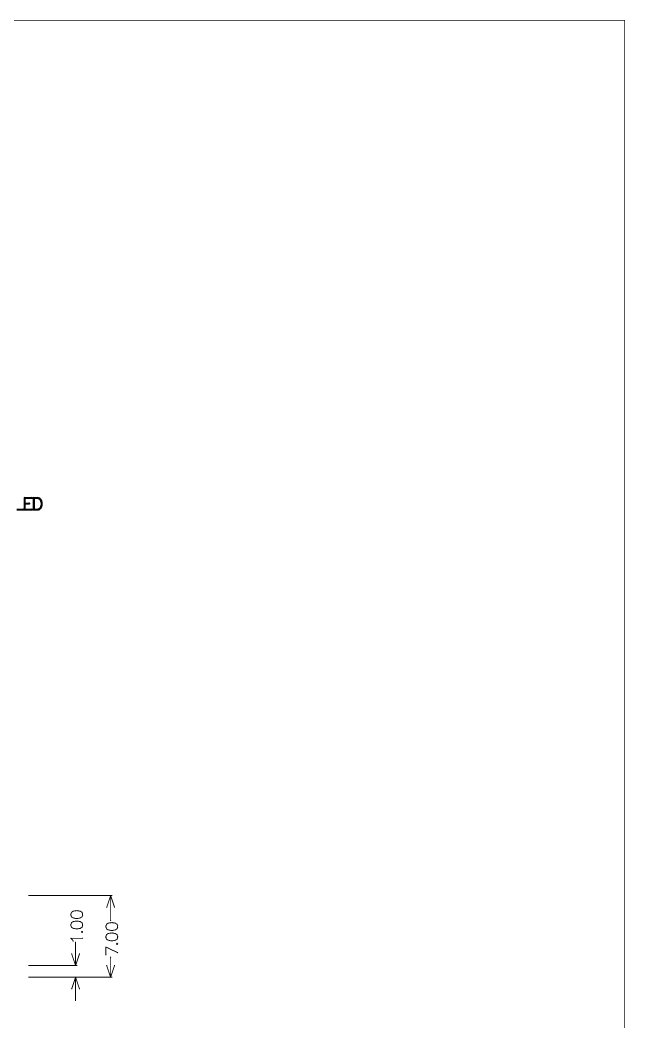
# Model space of a CAD drawing. Extents: x 0 to 200, y 0 to 200.
# Drawn here: x 148.2 to 200.1, y 114.2 to 200.1 of the extents above; entities that cross this region are included whole.
import ezdxf

# ---------------------------------------------------------------- set-up
doc = ezdxf.new("R2010")
doc.units = 0
doc.layers.get('0').update_dxf_attribs({"linetype": 'CONTINUOUS'})
doc.layers.add('gm2', color=1, linetype='CONTINUOUS')

# ---------------------------------------------------------------- blocks, each defined once
blk = doc.blocks.new('D10')
at = {"const_width": 0.05}
blk.add_lwpolyline([(-0.025, 0, 1), (0.025, 0, 1)], format="xyb", close=True, dxfattribs=at)
blk = doc.blocks.new('D15')
at = {"const_width": 0.1}
blk.add_lwpolyline([(-0.05, 0, 1), (0.05, 0, 1)], format="xyb", close=True, dxfattribs=at)

msp = doc.modelspace()

# ---------------------------------------------------------------- linework, layer by layer
at = {"layer": 'gm2', "color": 1}
for points, const_width in [([(200.0004, 200.0004), (0, 200.0004)], 0.0762), ([(200.0004, 0), (200.0004, 200.0004)], 0.0762), ([(149.258589, 159.081338), (148.639667, 159.081338)], 0.1778), ([(148.639667, 159.081338), (148.639667, 158.081556)], 0.1778), ([(149.425229, 158.081556), (149.425229, 159.081338)], 0.1778), ([(149.425229, 159.081338), (149.75848, 159.081338)], 0.1778), ([(149.75848, 159.081338), (149.90132, 159.033738)], 0.1778), ([(149.90132, 159.033738), (149.99653, 158.938518)], 0.1778), ([(149.99653, 158.938518), (150.04414, 158.843308)], 0.1778), ([(150.04414, 158.843308), (150.09175, 158.700477)], 0.1778), ([(148.530177, 158.081556), (147.958866, 158.081556)], 0.1778), ([(148.639667, 158.605247), (149.020548, 158.605247)], 0.1778), ([(148.639667, 158.081556), (149.258589, 158.081556)], 0.1778), ([(149.75848, 158.081556), (149.425229, 158.081556)], 0.1778), ([(149.90132, 158.129166), (149.75848, 158.081556)], 0.1778), ([(149.99653, 158.224396), (149.90132, 158.129166)], 0.1778), ([(150.04414, 158.319607), (149.99653, 158.224396)], 0.1778), ([(150.09175, 158.462427), (150.04414, 158.319607)], 0.1778), ([(150.09175, 158.700477), (150.09175, 158.462427)], 0.1778), ([(156.100322, 125.00025), (149.000298, 125.00025)], 0.0762), ([(156.000312, 125.00025), (155.666981, 124.000248)], 0.0762), ([(156.333643, 124.000248), (156.000312, 125.00025)], 0.0762), ([(156.000312, 122.880906), (156.000312, 125.00025)], 0.0762), ([(152.790846, 123.656847), (152.648015, 123.561627)], 0.0762), ([(153.028886, 123.704457), (152.790846, 123.656847)], 0.0762), ([(153.171726, 123.704457), (153.028886, 123.704457)], 0.0762), ([(153.409757, 123.656847), (153.171726, 123.704457)], 0.0762), ([(153.552587, 123.561627), (153.409757, 123.656847)], 0.0762), ([(152.648015, 123.561627), (152.600405, 123.418797)], 0.0762), ([(152.600405, 123.418797), (152.600405, 123.323577)], 0.0762), ([(152.600405, 123.323577), (152.648015, 123.180756)], 0.0762), ([(152.648015, 123.180756), (152.790846, 123.085536)], 0.0762), ([(152.790846, 123.085536), (153.028886, 123.037926)], 0.0762), ([(153.028886, 122.814166), (152.790846, 122.766556)], 0.0762), ([(153.028886, 123.037926), (153.171726, 123.037926)], 0.0762), ([(153.171726, 122.814166), (153.028886, 122.814166)], 0.0762), ([(153.171726, 123.037926), (153.409757, 123.085536)], 0.0762), ([(153.409757, 122.766556), (153.171726, 122.814166)], 0.0762), ([(153.409757, 123.085536), (153.552587, 123.180756)], 0.0762), ([(153.600187, 123.418797), (153.552587, 123.561627)], 0.0762), ([(153.552587, 123.180756), (153.600187, 123.323577)], 0.0762), ([(153.600187, 123.323577), (153.600187, 123.418797)], 0.0762), ([(152.648015, 122.671335), (152.600405, 122.528515)], 0.0762), ([(152.600405, 122.528515), (152.600405, 122.433295)], 0.0762), ([(152.600405, 122.433295), (152.648015, 122.290465)], 0.0762), ([(152.790846, 122.766556), (152.648015, 122.671335)], 0.0762), ([(152.648015, 122.290465), (152.790846, 122.195254)], 0.0762), ([(152.790846, 122.195254), (153.028886, 122.147644)], 0.0762), ([(153.028886, 122.147644), (153.171726, 122.147644)], 0.0762), ([(153.171726, 122.147644), (153.409757, 122.195254)], 0.0762), ([(153.552587, 122.671335), (153.409757, 122.766556)], 0.0762), ([(153.409757, 122.195254), (153.552587, 122.290465)], 0.0762), ([(153.552587, 121.928634), (153.504977, 121.881034)], 0.0762), ([(153.600187, 122.528515), (153.552587, 122.671335)], 0.0762), ([(153.552587, 122.290465), (153.600187, 122.433295)], 0.0762), ([(153.600187, 121.881034), (153.552587, 121.928634)], 0.0762), ([(153.600187, 122.433295), (153.600187, 122.528515)], 0.0762), ([(155.648031, 122.538075), (155.600421, 122.395245)], 0.0762), ([(155.600421, 122.395245), (155.600421, 122.300035)], 0.0762), ([(155.600421, 122.300035), (155.648031, 122.157204)], 0.0762), ([(155.790852, 122.633295), (155.648031, 122.538075)], 0.0762), ([(155.648031, 122.157204), (155.790852, 122.061984)], 0.0762), ([(156.028902, 122.680905), (155.790852, 122.633295)], 0.0762), ([(155.790852, 122.061984), (156.028902, 122.014374)], 0.0762), ([(156.171732, 122.680905), (156.028902, 122.680905)], 0.0762), ([(156.028902, 122.014374), (156.171732, 122.014374)], 0.0762), ([(156.409763, 122.633295), (156.171732, 122.680905)], 0.0762), ([(156.171732, 122.014374), (156.409763, 122.061984)], 0.0762), ([(156.552593, 122.538075), (156.409763, 122.633295)], 0.0762), ([(156.409763, 122.061984), (156.552593, 122.157204)], 0.0762), ([(156.600193, 122.395245), (156.552593, 122.538075)], 0.0762), ([(156.552593, 122.157204), (156.600193, 122.300035)], 0.0762), ([(156.600193, 122.300035), (156.600193, 122.395245)], 0.0762), ([(153.600187, 121.338293), (152.600405, 121.338293)], 0.0762), ([(152.600405, 121.338293), (152.743245, 121.195462)], 0.0762), ([(152.743245, 121.195462), (152.790846, 121.100242)], 0.0762), ([(153.504977, 121.881034), (153.552587, 121.833424)], 0.0762), ([(153.552587, 121.833424), (153.600187, 121.881034)], 0.0762), ([(155.648031, 121.647783), (155.600421, 121.504963)], 0.0762), ([(155.600421, 121.504963), (155.600421, 121.409743)], 0.0762), ([(155.600421, 121.409743), (155.648031, 121.266913)], 0.0762), ([(155.790852, 121.743003), (155.648031, 121.647783)], 0.0762), ([(155.648031, 121.266913), (155.790852, 121.171702)], 0.0762), ([(156.028902, 121.790614), (155.790852, 121.743003)], 0.0762), ([(155.790852, 121.171702), (156.028902, 121.124092)], 0.0762), ([(156.171732, 121.790614), (156.028902, 121.790614)], 0.0762), ([(156.028902, 121.124092), (156.171732, 121.124092)], 0.0762), ([(156.409763, 121.743003), (156.171732, 121.790614)], 0.0762), ([(156.171732, 121.124092), (156.409763, 121.171702)], 0.0762), ([(156.552593, 121.647783), (156.409763, 121.743003)], 0.0762), ([(156.409763, 121.171702), (156.552593, 121.266913)], 0.0762), ([(156.600193, 121.504963), (156.552593, 121.647783)], 0.0762), ([(156.552593, 121.266913), (156.600193, 121.409743)], 0.0762), ([(156.600193, 121.409743), (156.600193, 121.504963)], 0.0762), ([(153.000306, 121.000242), (153.000306, 119.000238)], 0.0762), ([(155.600421, 119.91958), (155.600421, 120.586111)], 0.0762), ([(155.600421, 120.586111), (156.600193, 120.11002)], 0.0762), ([(156.552593, 120.905092), (156.504993, 120.857482)], 0.0762), ([(156.504993, 120.857482), (156.552593, 120.809872)], 0.0762), ([(156.600193, 120.857482), (156.552593, 120.905092)], 0.0762), ([(156.552593, 120.809872), (156.600193, 120.857482)], 0.0762), ([(152.666975, 120.00024), (153.000306, 119.000238)], 0.0762), ([(153.000306, 119.000238), (153.333637, 120.00024)], 0.0762), ([(156.000312, 118.000236), (156.000312, 119.719579)], 0.0762), ([(153.100316, 119.000238), (149.000298, 119.000238)], 0.0762), ([(155.666981, 119.000238), (156.000312, 118.000236)], 0.0762), ([(156.333643, 119.000238), (156.000312, 118.000236)], 0.0762), ([(153.100316, 118.000236), (149.000298, 118.000236)], 0.0762), ([(149.000298, 118.000236), (156.100322, 118.000236)], 0.0762), ([(152.666975, 117.000234), (153.000306, 118.000236)], 0.0762), ([(153.000306, 116.000232), (153.000306, 118.000236)], 0.0762), ([(153.000306, 118.000236), (153.333637, 117.000234)], 0.0762)]:
    msp.add_lwpolyline(points, dxfattribs=dict(at, const_width=const_width))

# ---------------------------------------------------------------- block references
at = {"layer": 'gm2'}
for name, p in [('D10', (200.0004, 200.0004)), ('D15', (148.639667, 159.081338)), ('D15', (149.258589, 159.081338)), ('D15', (149.425229, 159.081338)), ('D15', (149.75848, 159.081338)), ('D15', (149.90132, 159.033738)), ('D15', (149.99653, 158.938518)), ('D15', (150.04414, 158.843308)), ('D15', (148.530177, 158.081556)), ('D15', (148.639667, 158.605247)), ('D15', (148.639667, 158.081556)), ('D15', (149.020548, 158.605247)), ('D15', (149.258589, 158.081556)), ('D15', (149.425229, 158.081556)), ('D15', (149.425229, 158.081556)), ('D15', (149.75848, 158.081556)), ('D15', (149.90132, 158.129166)), ('D15', (149.99653, 158.224396)), ('D15', (150.04414, 158.319607)), ('D15', (150.09175, 158.700477)), ('D15', (150.09175, 158.462427)), ('D10', (149.000298, 125.00025)), ('D10', (156.000312, 125.00025)), ('D10', (156.000312, 125.00025)), ('D10', (156.100322, 125.00025)), ('D10', (152.790846, 123.656847)), ('D10', (153.028886, 123.704457)), ('D10', (153.171726, 123.704457)), ('D10', (153.409757, 123.656847)), ('D10', (155.666981, 124.000248)), ('D10', (156.333643, 124.000248)), ('D10', (152.600405, 123.418797)), ('D10', (152.600405, 123.323577)), ('D10', (152.648015, 123.561627)), ('D10', (152.648015, 123.180756)), ('D10', (152.790846, 123.085536)), ('D10', (152.790846, 122.766556)), ('D10', (153.028886, 123.037926)), ('D10', (153.028886, 122.814166)), ('D10', (153.171726, 123.037926)), ('D10', (153.171726, 122.814166)), ('D10', (153.409757, 123.085536)), ('D10', (153.409757, 122.766556)), ('D10', (153.552587, 123.561627)), ('D10', (153.552587, 123.561627)), ('D10', (153.552587, 123.180756)), ('D10', (153.600187, 123.418797)), ('D10', (153.600187, 123.323577)), ('D10', (156.000312, 122.880906)), ('D10', (152.600405, 122.528515)), ('D10', (152.600405, 122.433295)), ('D10', (152.648015, 122.671335)), ('D10', (152.648015, 122.290465)), ('D10', (152.790846, 122.195254)), ('D10', (153.028886, 122.147644)), ('D10', (153.171726, 122.147644)), ('D10', (153.409757, 122.195254)), ('D10', (153.552587, 122.671335)), ('D10', (153.552587, 122.671335)), ('D10', (153.552587, 122.290465)), ('D10', (153.552587, 121.928634)), ('D10', (153.552587, 121.928634)), ('D10', (153.600187, 122.528515)), ('D10', (153.600187, 122.433295)), ('D10', (155.600421, 122.395245)), ('D10', (155.600421, 122.300035)), ('D10', (155.648031, 122.538075)), ('D10', (155.648031, 122.157204)), ('D10', (155.790852, 122.633295)), ('D10', (155.790852, 122.061984)), ('D10', (156.028902, 122.680905)), ('D10', (156.028902, 122.014374)), ('D10', (156.171732, 122.680905)), ('D10', (156.171732, 122.014374)), ('D10', (156.409763, 122.633295)), ('D10', (156.409763, 122.061984)), ('D10', (156.552593, 122.538075)), ('D10', (156.552593, 122.157204)), ('D10', (156.552593, 122.157204)), ('D10', (156.600193, 122.395245)), ('D10', (156.600193, 122.300035)), ('D10', (152.600405, 121.338293)), ('D10', (152.743245, 121.195462)), ('D10', (152.790846, 121.100242)), ('D10', (153.504977, 121.881034)), ('D10', (153.552587, 121.833424)), ('D10', (153.600187, 121.881034)), ('D10', (153.600187, 121.338293)), ('D10', (155.600421, 121.504963)), ('D10', (155.600421, 121.409743)), ('D10', (155.648031, 121.647783)), ('D10', (155.648031, 121.266913)), ('D10', (155.790852, 121.743003)), ('D10', (155.790852, 121.171702)), ('D10', (156.028902, 121.790614)), ('D10', (156.028902, 121.124092)), ('D10', (156.171732, 121.790614)), ('D10', (156.171732, 121.124092)), ('D10', (156.409763, 121.743003)), ('D10', (156.409763, 121.171702)), ('D10', (156.552593, 121.647783)), ('D10', (156.552593, 121.266913)), ('D10', (156.552593, 121.266913)), ('D10', (156.600193, 121.504963)), ('D10', (156.600193, 121.409743)), ('D10', (153.000306, 121.000242)), ('D10', (155.600421, 120.586111)), ('D10', (156.504993, 120.857482)), ('D10', (156.552593, 120.905092)), ('D10', (156.552593, 120.809872)), ('D10', (156.552593, 120.809872)), ('D10', (156.600193, 120.857482)), ('D10', (152.666975, 120.00024)), ('D10', (153.333637, 120.00024)), ('D10', (155.600421, 119.91958)), ('D10', (156.000312, 119.719579)), ('D10', (156.600193, 120.11002)), ('D10', (149.000298, 119.000238)), ('D10', (153.000306, 119.000238)), ('D10', (153.000306, 119.000238)), ('D10', (153.100316, 119.000238)), ('D10', (155.666981, 119.000238)), ('D10', (156.333643, 119.000238)), ('D10', (149.000298, 118.000236)), ('D10', (153.000306, 118.000236)), ('D10', (153.000306, 118.000236)), ('D10', (153.100316, 118.000236)), ('D10', (156.000312, 118.000236)), ('D10', (156.000312, 118.000236)), ('D10', (156.100322, 118.000236)), ('D10', (152.666975, 117.000234)), ('D10', (153.333637, 117.000234)), ('D10', (153.000306, 116.000232))]:
    msp.add_blockref(name, p, dxfattribs=at)

doc.saveas('drawing.dxf')
